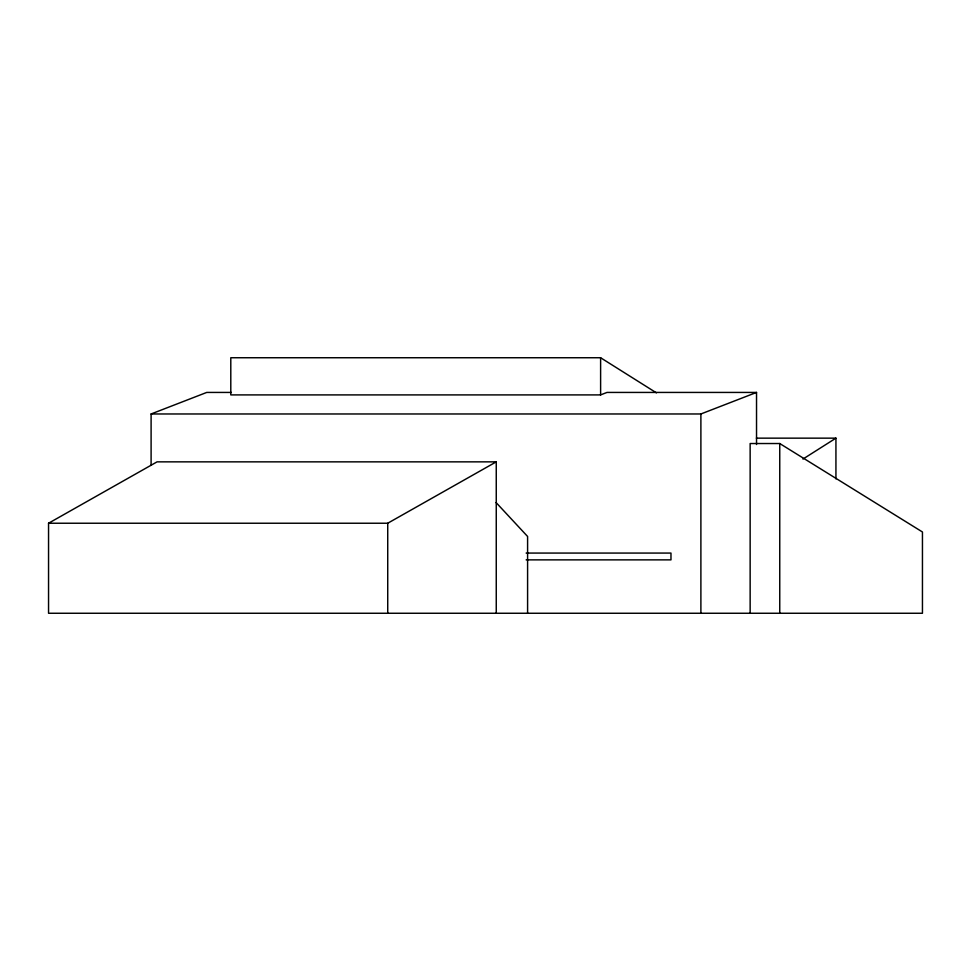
<?xml version="1.0" encoding="UTF-8"?>
<svg xmlns="http://www.w3.org/2000/svg" width="971" height="971" viewBox="0 0 971 971"><rect width="100%" height="100%" fill="white"/><g stroke="black" fill="none" stroke-linecap="round" stroke-linejoin="round"><path stroke-width="1.46" d="M802.956 459.065L835.934 438.152L835.934 478.885M750.146 613.259L750.146 443.529L779.749 443.529L922.45 531.987L922.45 613.259L48.55 613.259L48.55 523.235L157.071 461.856L496.254 461.856L496.254 613.259M48.55 523.235L387.732 523.235L496.254 461.856M151.1 465.303L151.1 413.974L206.738 392.43L231.377 392.43M656.432 392.854L600.612 357.741L230.795 357.741L230.795 394.906L600.612 394.906L606.996 392.43L756.53 392.43L756.53 444.512M151.1 413.974L700.892 413.974L756.53 392.43M756.373 438.152L835.934 438.152M526.148 553.069L670.973 553.069L670.973 559.866L526.148 559.866M496.084 502.553L527.593 536.465L527.593 613.259M779.749 443.529L779.749 613.259M700.892 413.974L700.892 613.259M600.612 357.741L600.612 394.906M387.732 523.235L387.732 613.259"/></g></svg>
